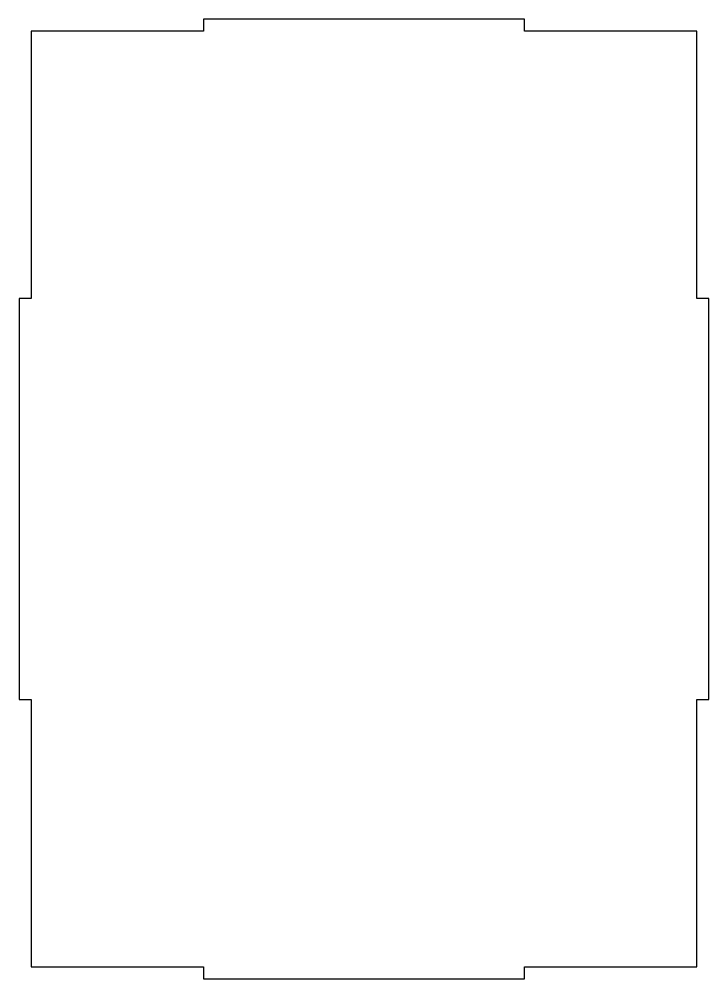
# Model space of a CAD drawing. Header units: millimetres. Extents: x -3 to 169, y -3 to 236.
import ezdxf

# ---------------------------------------------------------------- set-up
doc = ezdxf.new("R2010")
doc.units = ezdxf.units.MM

msp = doc.modelspace()

# ---------------------------------------------------------------- linework, layer by layer
msp.add_lwpolyline([(166, 0), (166, 66.666665), (169, 66.666665), (169, 166.666665), (166, 166.666665), (166, 233.33333), (123, 233.33333), (123, 236.33333), (43, 236.33333), (43, 233.33333), (0, 233.33333), (0, 166.666665), (-3, 166.666665), (-3, 66.666665), (0, 66.666665), (0, 0), (43, 0), (43, -3), (123, -3), (123, 0)], close=True)

doc.saveas('drawing.dxf')
